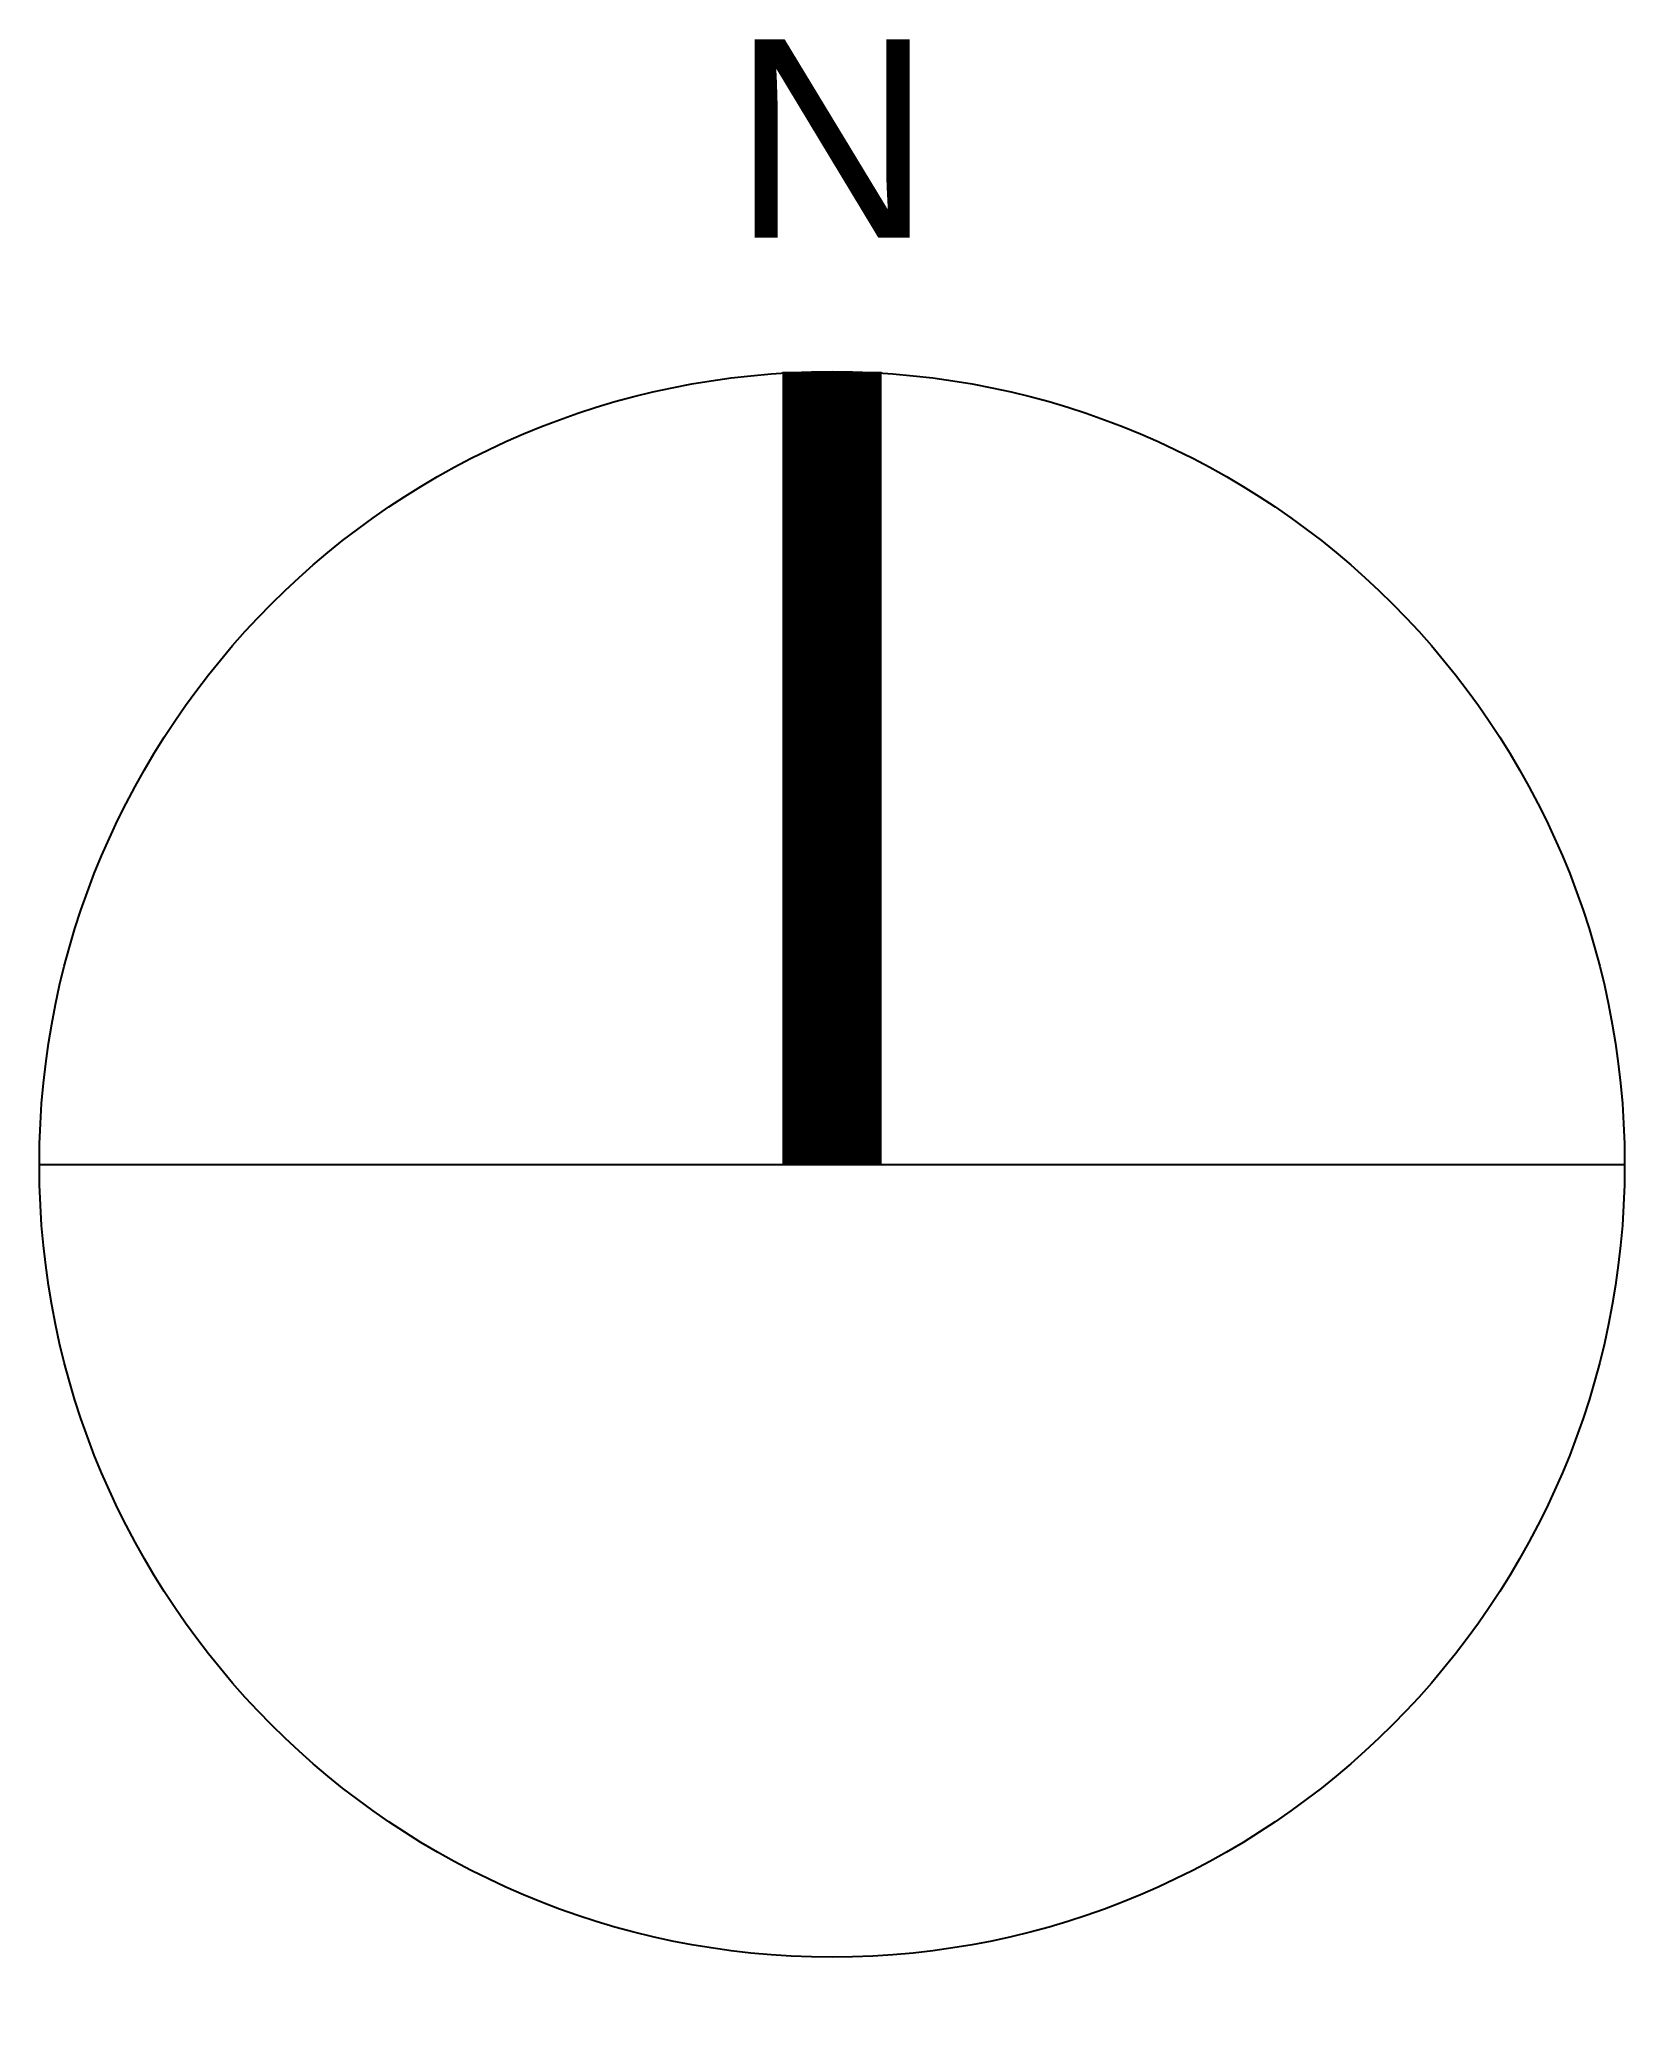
# Model space of a CAD drawing. Header units: inches. Extents: x -0.63 to 0.62, y -0.66 to 0.89.
import ezdxf
from ezdxf.enums import TextEntityAlignment as Align

# ---------------------------------------------------------------- set-up
doc = ezdxf.new("R2010")
doc.units = ezdxf.units.IN
doc.header["$MEASUREMENT"] = 0
doc.layers.add('0 @ 1', color=7, linetype='Continuous')
doc.styles.add('Sans', font='swiss.ttf')

# ---------------------------------------------------------------- blocks, each defined once
blk = doc.blocks.new('North Arrow')
at = {"color": 0, "linetype": 'ByBlock', "lineweight": -2}
blk.add_lwpolyline([(0, -0.625, 0, 0, 0), (0, 0, 0.0781, 0.0781, 0), (0, 0.625, 0.0781, 0.0781, 0)], format="xyseb", dxfattribs=at)
blk.add_lwpolyline([(-0.625, 0), (0.625, 0)], dxfattribs=at)
blk.add_circle((0, 0), 0.625, dxfattribs=at)
at = {"color": 0, "linetype": 'ByBlock', "lineweight": -2, "style": 'Sans', "flags": 8}
blk.add_attdef('NORTH', text='', height=0.1565, dxfattribs=at).set_placement((0, 0.8087), align=Align.MIDDLE_CENTER)

msp = doc.modelspace()

# ---------------------------------------------------------------- block references
at = {"layer": '0 @ 1'}
ref = msp.add_blockref('North Arrow', (0, 0), dxfattribs=at)
ref.add_attrib('NORTH', 'N', dxfattribs={"layer": '0', "color": 0, "linetype": 'ByBlock', "lineweight": -2, "height": 0.1565, "style": 'Sans'}).set_placement((0, 0.8087), align=Align.MIDDLE_CENTER)

doc.saveas('drawing.dxf')
